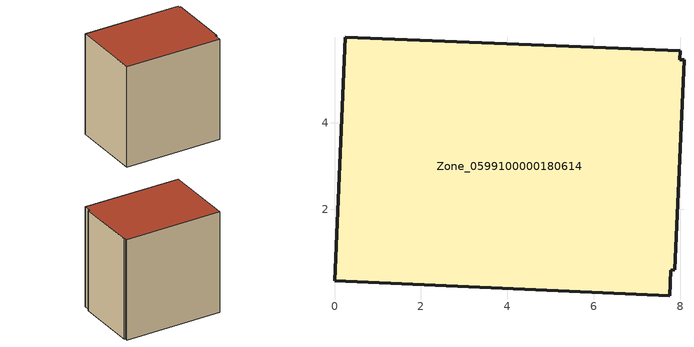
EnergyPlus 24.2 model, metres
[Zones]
Zone_0599100000180614
 floor ground (C_G): 0,0.35 0.25,5.98 7.99,5.67 7.98,5.46 8.08,5.46 7.87,0.6 7.78,0.6 7.75,0 z2.44
 wall outside (C_F): 0.25,5.98 0,0.35 7.75,0 7.78,0.6 7.87,0.6 8.08,5.46 7.98,5.46 7.99,5.67 0.25,5.98 z2.44:10.58
 roof outside (C_R): 7.98,5.46 7.99,5.67 0.25,5.98 0,0.35 7.75,0 7.78,0.6 7.87,0.6 8.08,5.46 z10.58
[BUILDING]
Pand.0599100000180614: North Axis=0; Terrain=City; Loads Convergence Tolerance Value=0.04; Temperature Convergence Tolerance Value=0.4; Solar Distribution=FullExterior; Maximum Number of Warmup Days=25; Minimum Number of Warmup Days=1
[Site:Location]
Rotterdam.The.Hague.AP_ZH_NLD Design_Conditions: Latitude=51.96; Longitude=4.45; Time Zone=1; Elevation=-4.5
[SITE:GROUNDTEMPERATURE:BUILDINGSURFACE]
18, 18, 18, 18, 18, 18, 18, 18, 18, 18, 18, 18
[MATERIAL] Thermal Absorptance=0.9; Solar Absorptance=0.7; Visible Absorptance=0.7
Name | Roughness | Thickness | Conductivity | Density | Specific Heat
G.TC.1946-1964 | MediumSmooth | 0.15 | 1 | 540 | 1210
F.TC.1946-1964 | Rough | 0.3 | 0.857143 | 1920 | 840
R.TC.1946-1964 | MediumRough | 0.2 | 0.235294 | 1500 | 1000
[CONSTRUCTION]
C_G: G.TC.1946-1964
C_F: F.TC.1946-1964
C_R: R.TC.1946-1964
[ZONE]
Zone_0599100000180614: Type=1; Multiplier=1; Ceiling Height=Autocalculate; Volume=Autocalculate; Floor Area=autocalculate; Part of Total Floor Area=Yes
[ZONEINFILTRATION:DESIGNFLOWRATE]
Infil_Zone_0599100000180614: Zone or ZoneList or Space or SpaceList=Zone_0599100000180614; Schedule=AlwaysOn; Design Flow Rate Calculation Method=Flow/Area; Flow Rate per Floor Area=0.003; Constant Term Coefficient=1; Temperature Term Coefficient=0; Velocity Term Coefficient=0; Velocity Squared Term Coefficient=0
[HVACTEMPLATE:ZONE:IDEALLOADSAIRSYSTEM]
Zone_0599100000180614: Maximum Heating Supply Air Temperature=50; Minimum Cooling Supply Air Temperature=13; Maximum Heating Supply Air Humidity Ratio=0.0156; Minimum Cooling Supply Air Humidity Ratio=0.0077; Heating Limit=NoLimit; Cooling Limit=NoLimit; Dehumidification Control Type=ConstantSensibleHeatRatio; Cooling Sensible Heat Ratio=0.7; Dehumidification Setpoint=60; Humidification Control Type=None; Humidification Setpoint=30; Outdoor Air Method=None; Outdoor Air Flow Rate per Person=0.00944; Outdoor Air Flow Rate per Zone Floor Area=0; Outdoor Air Flow Rate per Zone=0; Demand Controlled Ventilation Type=None; Outdoor Air Economizer Type=NoEconomizer; Heat Recovery Type=None; Sensible Heat Recovery Effectiveness=0.7; Latent Heat Recovery Effectiveness=0.65
[ZONECONTROL:THERMOSTAT]
ThermostatControl_Zone_0599100000180614: Zone or ZoneList=Zone_0599100000180614; Control Type Schedule=DualSetpointControlType; Control 1=Thermostat_Zone_0599100000180614; Temperature Difference Between Cutout And Setpoint=0
[THERMOSTATSETPOINT:DUALSETPOINT]
Thermostat_Zone_0599100000180614: Heating Setpoint Temperature Schedule=HeatingSetpoint_Zone_0599100000180614; Cooling Setpoint Temperature Schedule=CoolingSetpoint_Zone_0599100000180614
[SCHEDULE:COMPACT]
HeatingSetpoint_Zone_0599100000180614: Through: 12/31, For: AllDays, Until: 24:00, 21
CoolingSetpoint_Zone_0599100000180614: Through: 12/31, For: AllDays, Until: 24:00, 24
DualSetpointControlType: Through: 12/31, For: AllDays, Until: 24:00, 4
AlwaysOn: Through: 12/31, For: AllDays, Until: 24:00, 1
